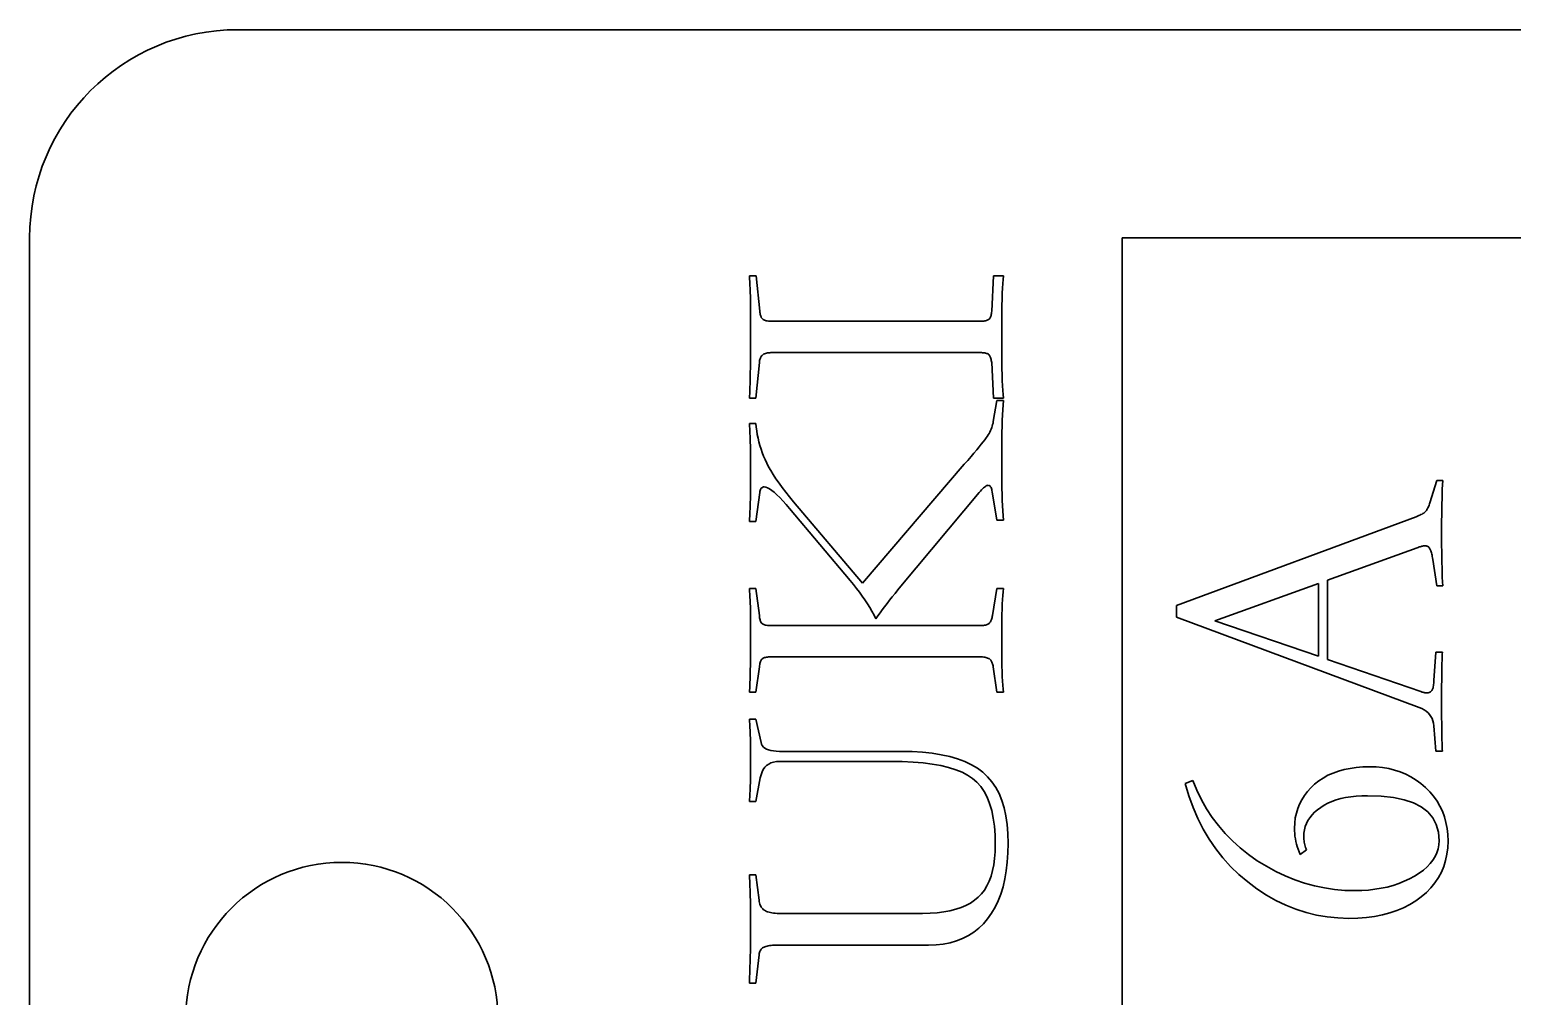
# Model space of a CAD drawing. Header units: millimetres. Extents: x -70 to 70, y -99 to 99.
# Drawn here: x -50.07 to -35.82, y -26.43 to -17.14 of the extents above; entities that cross this region are included whole.
import ezdxf

# ---------------------------------------------------------------- set-up
doc = ezdxf.new("R2010")
doc.units = ezdxf.units.MM
doc.layers.add('粗实线层', color=7, linetype='Continuous', lineweight=35)

msp = doc.modelspace()

# ---------------------------------------------------------------- linework, layer by layer
at = {"layer": '粗实线层', "color": 7, "lineweight": 35}
for p, q in [((-17.071, -17.139), (-48.071, -17.139)), ((-50.071, -19.139), (-50.071, -34.139)), ((-23.371, -19.139), (-39.571, -19.139)), ((-39.571, -19.139), (-39.571, -34.139)), ((-39.571, -19.139), (-39.571, -34.139)), ((-23.571, -19.139), (-39.571, -19.139)), ((-43.154, -19.504), (-43.088, -19.504)), ((-43.152, -19.532), (-43.154, -19.504)), ((-43.088, -19.504), (-43.053, -19.844)), ((-40.825, -19.844), (-40.806, -19.504)), ((-40.806, -19.504), (-40.713, -19.504)), ((-40.713, -19.504), (-40.716, -19.538)), ((-43.15, -19.562), (-43.152, -19.532)), ((-43.148, -19.594), (-43.15, -19.562)), ((-43.146, -19.627), (-43.148, -19.594)), ((-43.145, -19.663), (-43.146, -19.627)), ((-43.144, -19.7), (-43.145, -19.663)), ((-40.721, -19.622), (-40.723, -19.672)), ((-40.719, -19.577), (-40.721, -19.622)), ((-40.716, -19.538), (-40.719, -19.577)), ((-43.143, -19.739), (-43.144, -19.7)), ((-43.143, -19.78), (-43.143, -19.739)), ((-43.142, -19.823), (-43.143, -19.78)), ((-40.726, -19.79), (-40.727, -19.857)), ((-40.725, -19.728), (-40.726, -19.79)), ((-40.723, -19.672), (-40.725, -19.728)), ((-43.142, -19.867), (-43.142, -19.823)), ((-43.142, -20.014), (-43.142, -19.867)), ((-43.053, -19.844), (-43.052, -19.855)), ((-43.052, -19.855), (-43.051, -19.864)), ((-43.051, -19.864), (-43.049, -19.874)), ((-43.049, -19.874), (-43.047, -19.882)), ((-43.047, -19.882), (-43.045, -19.89)), ((-43.045, -19.89), (-43.042, -19.897)), ((-43.042, -19.897), (-43.039, -19.904)), ((-43.039, -19.904), (-43.035, -19.91)), ((-43.035, -19.91), (-43.031, -19.915)), ((-43.031, -19.915), (-43.026, -19.919)), ((-43.026, -19.919), (-43.021, -19.923)), ((-43.021, -19.923), (-43.015, -19.927)), ((-43.015, -19.927), (-43.008, -19.93)), ((-43.008, -19.93), (-43, -19.933)), ((-43, -19.933), (-42.992, -19.935)), ((-42.992, -19.935), (-42.982, -19.937)), ((-42.982, -19.937), (-42.971, -19.939)), ((-42.971, -19.939), (-42.96, -19.94)), ((-42.96, -19.94), (-42.947, -19.94)), ((-42.947, -19.94), (-42.934, -19.941)), ((-42.934, -19.941), (-40.937, -19.941)), ((-40.937, -19.941), (-40.924, -19.94)), ((-40.924, -19.94), (-40.913, -19.94)), ((-40.913, -19.94), (-40.902, -19.939)), ((-40.902, -19.939), (-40.892, -19.938)), ((-40.892, -19.938), (-40.883, -19.936)), ((-40.883, -19.936), (-40.874, -19.934)), ((-40.874, -19.934), (-40.867, -19.931)), ((-40.867, -19.931), (-40.861, -19.928)), ((-40.861, -19.928), (-40.855, -19.925)), ((-40.855, -19.925), (-40.85, -19.921)), ((-40.85, -19.921), (-40.846, -19.917)), ((-40.846, -19.917), (-40.842, -19.912)), ((-40.842, -19.912), (-40.839, -19.906)), ((-40.839, -19.906), (-40.836, -19.9)), ((-40.836, -19.9), (-40.833, -19.892)), ((-40.833, -19.892), (-40.831, -19.884)), ((-40.831, -19.884), (-40.829, -19.875)), ((-40.829, -19.875), (-40.827, -19.866)), ((-40.827, -19.866), (-40.826, -19.855)), ((-40.826, -19.855), (-40.825, -19.844)), ((-40.727, -19.857), (-40.728, -19.929)), ((-40.728, -19.929), (-40.728, -20.008)), ((-43.143, -20.146), (-43.142, -20.014)), ((-40.728, -20.008), (-40.729, -20.091)), ((-40.729, -20.091), (-40.728, -20.175)), ((-43.143, -20.263), (-43.143, -20.146)), ((-40.728, -20.175), (-40.728, -20.253)), ((-43.145, -20.454), (-43.144, -20.366)), ((-43.144, -20.366), (-43.143, -20.263)), ((-43.057, -20.338), (-43.092, -20.678)), ((-43.056, -20.328), (-43.057, -20.338)), ((-43.055, -20.318), (-43.056, -20.328)), ((-43.053, -20.309), (-43.055, -20.318)), ((-43.05, -20.3), (-43.053, -20.309)), ((-43.048, -20.293), (-43.05, -20.3)), ((-43.044, -20.285), (-43.048, -20.293)), ((-43.04, -20.279), (-43.044, -20.285)), ((-43.036, -20.273), (-43.04, -20.279)), ((-43.032, -20.268), (-43.036, -20.273)), ((-43.026, -20.263), (-43.032, -20.268)), ((-43.021, -20.259), (-43.026, -20.263)), ((-43.014, -20.255), (-43.021, -20.259)), ((-43.007, -20.252), (-43.014, -20.255)), ((-42.999, -20.25), (-43.007, -20.252)), ((-42.99, -20.247), (-42.999, -20.25)), ((-42.98, -20.245), (-42.99, -20.247)), ((-42.97, -20.244), (-42.98, -20.245)), ((-42.958, -20.243), (-42.97, -20.244)), ((-42.946, -20.242), (-42.958, -20.243)), ((-42.934, -20.242), (-42.946, -20.242)), ((-40.937, -20.242), (-42.934, -20.242)), ((-40.924, -20.242), (-40.937, -20.242)), ((-40.913, -20.243), (-40.924, -20.242)), ((-40.902, -20.244), (-40.913, -20.243)), ((-40.892, -20.245), (-40.902, -20.244)), ((-40.883, -20.247), (-40.892, -20.245)), ((-40.875, -20.249), (-40.883, -20.247)), ((-40.868, -20.251), (-40.875, -20.249)), ((-40.862, -20.254), (-40.868, -20.251)), ((-40.857, -20.258), (-40.862, -20.254)), ((-40.852, -20.261), (-40.857, -20.258)), ((-40.848, -20.265), (-40.852, -20.261)), ((-40.845, -20.27), (-40.848, -20.265)), ((-40.842, -20.276), (-40.845, -20.27)), ((-40.839, -20.283), (-40.842, -20.276)), ((-40.836, -20.29), (-40.839, -20.283)), ((-40.833, -20.298), (-40.836, -20.29)), ((-40.831, -20.307), (-40.833, -20.298)), ((-40.829, -20.317), (-40.831, -20.307)), ((-40.827, -20.327), (-40.829, -20.317)), ((-40.825, -20.338), (-40.827, -20.327)), ((-40.806, -20.678), (-40.825, -20.338)), ((-40.728, -20.253), (-40.727, -20.326)), ((-40.727, -20.326), (-40.726, -20.393)), ((-43.146, -20.528), (-43.145, -20.454)), ((-40.726, -20.393), (-40.725, -20.454)), ((-40.725, -20.454), (-40.723, -20.51)), ((-40.723, -20.51), (-40.721, -20.561)), ((-43.154, -20.678), (-43.152, -20.662)), ((-43.152, -20.662), (-43.15, -20.632)), ((-43.15, -20.632), (-43.148, -20.587)), ((-43.148, -20.587), (-43.146, -20.528)), ((-40.721, -20.561), (-40.719, -20.605)), ((-40.719, -20.605), (-40.716, -20.645)), ((-40.716, -20.645), (-40.713, -20.678)), ((-43.092, -20.678), (-43.154, -20.678)), ((-40.81, -20.902), (-40.775, -20.701)), ((-40.713, -20.678), (-40.806, -20.678)), ((-40.775, -20.701), (-40.713, -20.701)), ((-40.719, -20.791), (-40.721, -20.841)), ((-40.716, -20.745), (-40.719, -20.791)), ((-40.713, -20.701), (-40.716, -20.745)), ((-43.154, -20.922), (-43.092, -20.922)), ((-43.152, -20.946), (-43.154, -20.922)), ((-43.15, -20.976), (-43.152, -20.946)), ((-43.092, -20.922), (-43.088, -20.958)), ((-40.82, -20.948), (-40.816, -20.933)), ((-40.816, -20.933), (-40.812, -20.918)), ((-40.812, -20.918), (-40.81, -20.902)), ((-40.723, -20.894), (-40.725, -20.95)), ((-40.721, -20.841), (-40.723, -20.894)), ((-43.148, -21.011), (-43.15, -20.976)), ((-43.146, -21.051), (-43.148, -21.011)), ((-43.145, -21.095), (-43.146, -21.051)), ((-43.088, -20.958), (-43.083, -20.994)), ((-43.083, -20.994), (-43.078, -21.029)), ((-43.078, -21.029), (-43.07, -21.064)), ((-43.07, -21.064), (-43.062, -21.099)), ((-40.907, -21.1), (-40.891, -21.079)), ((-40.891, -21.079), (-40.878, -21.062)), ((-40.878, -21.062), (-40.868, -21.047)), ((-40.868, -21.047), (-40.859, -21.033)), ((-40.859, -21.033), (-40.85, -21.02)), ((-40.85, -21.02), (-40.843, -21.006)), ((-40.843, -21.006), (-40.836, -20.991)), ((-40.836, -20.991), (-40.83, -20.977)), ((-40.83, -20.977), (-40.825, -20.962)), ((-40.825, -20.962), (-40.82, -20.948)), ((-40.727, -21.071), (-40.728, -21.136)), ((-40.726, -21.009), (-40.727, -21.071)), ((-40.725, -20.95), (-40.726, -21.009)), ((-43.144, -21.145), (-43.145, -21.095)), ((-43.143, -21.199), (-43.144, -21.145)), ((-43.143, -21.259), (-43.143, -21.199)), ((-43.062, -21.099), (-43.053, -21.134)), ((-43.053, -21.134), (-43.042, -21.168)), ((-43.042, -21.168), (-43.03, -21.202)), ((-43.03, -21.202), (-43.017, -21.236)), ((-41.023, -21.24), (-40.995, -21.207)), ((-40.995, -21.207), (-40.969, -21.176)), ((-40.969, -21.176), (-40.946, -21.148)), ((-40.946, -21.148), (-40.925, -21.122)), ((-40.925, -21.122), (-40.907, -21.1)), ((-40.728, -21.205), (-40.729, -21.277)), ((-40.728, -21.136), (-40.728, -21.205)), ((-43.142, -21.323), (-43.143, -21.259)), ((-43.142, -21.393), (-43.142, -21.323)), ((-43.017, -21.236), (-43.003, -21.269)), ((-43.003, -21.269), (-42.987, -21.303)), ((-42.987, -21.303), (-42.969, -21.338)), ((-42.969, -21.338), (-42.948, -21.375)), ((-42.065, -22.458), (-41.088, -21.315)), ((-41.088, -21.315), (-41.054, -21.277)), ((-41.054, -21.277), (-41.023, -21.24)), ((-40.729, -21.277), (-40.728, -21.349)), ((-40.728, -21.349), (-40.728, -21.417)), ((-43.143, -21.526), (-43.142, -21.462)), ((-43.142, -21.462), (-43.142, -21.393)), ((-42.948, -21.375), (-42.924, -21.414)), ((-42.924, -21.414), (-42.898, -21.453)), ((-42.898, -21.453), (-42.869, -21.495)), ((-42.869, -21.495), (-42.838, -21.538)), ((-40.866, -21.517), (-40.872, -21.519)), ((-40.86, -21.516), (-40.866, -21.517)), ((-40.854, -21.517), (-40.86, -21.516)), ((-40.848, -21.519), (-40.854, -21.517)), ((-40.728, -21.417), (-40.727, -21.483)), ((-40.727, -21.483), (-40.726, -21.545)), ((-36.613, -21.684), (-36.547, -21.471)), ((-36.547, -21.471), (-36.489, -21.471)), ((-36.492, -21.512), (-36.494, -21.555)), ((-36.489, -21.471), (-36.492, -21.512)), ((-43.145, -21.69), (-43.144, -21.64)), ((-43.144, -21.64), (-43.143, -21.586)), ((-43.143, -21.586), (-43.143, -21.526)), ((-43.053, -21.586), (-43.092, -21.864)), ((-43.052, -21.575), (-43.053, -21.586)), ((-43.049, -21.566), (-43.052, -21.575)), ((-43.046, -21.558), (-43.049, -21.566)), ((-43.043, -21.551), (-43.046, -21.558)), ((-43.039, -21.545), (-43.043, -21.551)), ((-43.034, -21.54), (-43.039, -21.545)), ((-43.029, -21.537), (-43.034, -21.54)), ((-43.024, -21.534), (-43.029, -21.537)), ((-43.018, -21.532), (-43.024, -21.534)), ((-43.011, -21.532), (-43.018, -21.532)), ((-42.996, -21.534), (-43.011, -21.532)), ((-42.979, -21.54), (-42.996, -21.534)), ((-42.96, -21.55), (-42.979, -21.54)), ((-42.939, -21.565), (-42.96, -21.55)), ((-42.915, -21.584), (-42.939, -21.565)), ((-42.89, -21.607), (-42.915, -21.584)), ((-42.862, -21.634), (-42.89, -21.607)), ((-42.833, -21.665), (-42.862, -21.634)), ((-42.838, -21.538), (-42.804, -21.582)), ((-42.804, -21.582), (-42.768, -21.627)), ((-42.768, -21.627), (-42.729, -21.675)), ((-40.945, -21.586), (-41.698, -22.486)), ((-40.934, -21.573), (-40.945, -21.586)), ((-40.923, -21.561), (-40.934, -21.573)), ((-40.913, -21.55), (-40.923, -21.561)), ((-40.903, -21.541), (-40.913, -21.55)), ((-40.895, -21.534), (-40.903, -21.541)), ((-40.886, -21.527), (-40.895, -21.534)), ((-40.879, -21.522), (-40.886, -21.527)), ((-40.872, -21.519), (-40.879, -21.522)), ((-40.843, -21.522), (-40.848, -21.519)), ((-40.839, -21.526), (-40.843, -21.522)), ((-40.835, -21.532), (-40.839, -21.526)), ((-40.831, -21.538), (-40.835, -21.532)), ((-40.828, -21.547), (-40.831, -21.538)), ((-40.825, -21.556), (-40.828, -21.547)), ((-40.823, -21.566), (-40.825, -21.556)), ((-40.821, -21.578), (-40.823, -21.566)), ((-40.775, -21.852), (-40.821, -21.578)), ((-40.726, -21.545), (-40.725, -21.604)), ((-40.725, -21.604), (-40.723, -21.66)), ((-36.497, -21.647), (-36.498, -21.696)), ((-36.495, -21.6), (-36.497, -21.647)), ((-36.494, -21.555), (-36.495, -21.6)), ((-43.15, -21.809), (-43.148, -21.774)), ((-43.148, -21.774), (-43.146, -21.735)), ((-43.146, -21.735), (-43.145, -21.69)), ((-42.801, -21.701), (-42.833, -21.665)), ((-42.768, -21.74), (-42.801, -21.701)), ((-42.184, -22.431), (-42.768, -21.74)), ((-42.729, -21.675), (-42.065, -22.458)), ((-40.723, -21.66), (-40.721, -21.713)), ((-40.721, -21.713), (-40.719, -21.762)), ((-40.719, -21.762), (-40.716, -21.809)), ((-36.709, -21.803), (-36.699, -21.798)), ((-36.699, -21.798), (-36.689, -21.793)), ((-36.689, -21.793), (-36.681, -21.788)), ((-36.681, -21.788), (-36.673, -21.783)), ((-36.673, -21.783), (-36.666, -21.778)), ((-36.666, -21.778), (-36.661, -21.774)), ((-36.661, -21.774), (-36.656, -21.769)), ((-36.656, -21.769), (-36.651, -21.764)), ((-36.651, -21.764), (-36.646, -21.758)), ((-36.646, -21.758), (-36.642, -21.751)), ((-36.642, -21.751), (-36.638, -21.744)), ((-36.638, -21.744), (-36.633, -21.736)), ((-36.633, -21.736), (-36.629, -21.727)), ((-36.629, -21.727), (-36.625, -21.717)), ((-36.625, -21.717), (-36.621, -21.707)), ((-36.621, -21.707), (-36.617, -21.696)), ((-36.617, -21.696), (-36.613, -21.684)), ((-36.5, -21.802), (-36.501, -21.858)), ((-36.499, -21.748), (-36.5, -21.802)), ((-36.498, -21.696), (-36.499, -21.748)), ((-43.154, -21.864), (-43.152, -21.839)), ((-43.092, -21.864), (-43.154, -21.864)), ((-43.152, -21.839), (-43.15, -21.809)), ((-40.713, -21.852), (-40.775, -21.852)), ((-40.716, -21.809), (-40.713, -21.852)), ((-39.05, -22.672), (-36.744, -21.819)), ((-36.744, -21.819), (-36.732, -21.814)), ((-36.732, -21.814), (-36.72, -21.808)), ((-36.72, -21.808), (-36.709, -21.803)), ((-36.501, -21.858), (-36.501, -21.917)), ((-36.501, -21.917), (-36.501, -21.977)), ((-36.501, -21.977), (-36.501, -22.038)), ((-36.501, -22.038), (-36.501, -22.096)), ((-36.737, -22.116), (-37.598, -22.429)), ((-36.726, -22.113), (-36.737, -22.116)), ((-36.716, -22.109), (-36.726, -22.113)), ((-36.707, -22.107), (-36.716, -22.109)), ((-36.698, -22.104), (-36.707, -22.107)), ((-36.69, -22.102), (-36.698, -22.104)), ((-36.683, -22.1), (-36.69, -22.102)), ((-36.676, -22.099), (-36.683, -22.1)), ((-36.67, -22.098), (-36.676, -22.099)), ((-36.664, -22.097), (-36.67, -22.098)), ((-36.659, -22.097), (-36.664, -22.097)), ((-36.653, -22.097), (-36.659, -22.097)), ((-36.648, -22.098), (-36.653, -22.097)), ((-36.642, -22.1), (-36.648, -22.098)), ((-36.637, -22.102), (-36.642, -22.1)), ((-36.632, -22.104), (-36.637, -22.102)), ((-36.628, -22.108), (-36.632, -22.104)), ((-36.624, -22.111), (-36.628, -22.108)), ((-36.62, -22.116), (-36.624, -22.111)), ((-36.616, -22.121), (-36.62, -22.116)), ((-36.613, -22.126), (-36.616, -22.121)), ((-36.61, -22.132), (-36.613, -22.126)), ((-36.607, -22.139), (-36.61, -22.132)), ((-36.604, -22.147), (-36.607, -22.139)), ((-36.601, -22.156), (-36.604, -22.147)), ((-36.599, -22.166), (-36.601, -22.156)), ((-36.596, -22.177), (-36.599, -22.166)), ((-36.593, -22.188), (-36.596, -22.177)), ((-36.591, -22.201), (-36.593, -22.188)), ((-36.588, -22.214), (-36.591, -22.201)), ((-36.586, -22.228), (-36.588, -22.214)), ((-36.547, -22.483), (-36.586, -22.228)), ((-36.501, -22.096), (-36.5, -22.153)), ((-36.5, -22.153), (-36.499, -22.207)), ((-36.499, -22.207), (-36.498, -22.258)), ((-36.498, -22.258), (-36.497, -22.308)), ((-36.497, -22.308), (-36.495, -22.355)), ((-36.495, -22.355), (-36.494, -22.4)), ((-43.154, -22.509), (-43.092, -22.509)), ((-43.152, -22.536), (-43.154, -22.509)), ((-43.092, -22.509), (-43.057, -22.767)), ((-42.154, -22.469), (-42.184, -22.431)), ((-42.124, -22.507), (-42.154, -22.469)), ((-42.096, -22.544), (-42.124, -22.507)), ((-41.698, -22.486), (-41.727, -22.521)), ((-40.817, -22.767), (-40.775, -22.509)), ((-40.775, -22.509), (-40.713, -22.509)), ((-40.713, -22.509), (-40.716, -22.54)), ((-37.683, -22.46), (-38.679, -22.819)), ((-37.683, -23.159), (-37.683, -22.46)), ((-37.598, -22.429), (-37.598, -23.19)), ((-36.489, -22.483), (-36.547, -22.483)), ((-36.494, -22.4), (-36.492, -22.443)), ((-36.492, -22.443), (-36.489, -22.483)), ((-43.15, -22.564), (-43.152, -22.536)), ((-43.148, -22.592), (-43.15, -22.564)), ((-43.146, -22.621), (-43.148, -22.592)), ((-43.145, -22.651), (-43.146, -22.621)), ((-43.144, -22.681), (-43.145, -22.651)), ((-42.069, -22.581), (-42.096, -22.544)), ((-42.044, -22.618), (-42.069, -22.581)), ((-42.02, -22.654), (-42.044, -22.618)), ((-41.997, -22.691), (-42.02, -22.654)), ((-41.831, -22.653), (-41.855, -22.683)), ((-41.807, -22.621), (-41.831, -22.653)), ((-41.781, -22.588), (-41.807, -22.621)), ((-41.754, -22.555), (-41.781, -22.588)), ((-41.727, -22.521), (-41.754, -22.555)), ((-40.721, -22.615), (-40.723, -22.659)), ((-40.719, -22.576), (-40.721, -22.615)), ((-40.716, -22.54), (-40.719, -22.576)), ((-43.143, -22.711), (-43.144, -22.681)), ((-43.143, -22.742), (-43.143, -22.711)), ((-43.142, -22.774), (-43.143, -22.742)), ((-43.142, -22.806), (-43.142, -22.774)), ((-43.057, -22.767), (-43.056, -22.779)), ((-43.056, -22.779), (-43.055, -22.789)), ((-43.055, -22.789), (-43.053, -22.799)), ((-43.053, -22.799), (-43.051, -22.808)), ((-41.976, -22.727), (-41.997, -22.691)), ((-41.956, -22.763), (-41.976, -22.727)), ((-41.937, -22.798), (-41.956, -22.763)), ((-41.918, -22.771), (-41.937, -22.798)), ((-41.898, -22.743), (-41.918, -22.771)), ((-41.877, -22.713), (-41.898, -22.743)), ((-41.855, -22.683), (-41.877, -22.713)), ((-40.826, -22.805), (-40.824, -22.797)), ((-40.824, -22.797), (-40.821, -22.788)), ((-40.821, -22.788), (-40.819, -22.778)), ((-40.819, -22.778), (-40.817, -22.767)), ((-40.726, -22.758), (-40.727, -22.814)), ((-40.725, -22.707), (-40.726, -22.758)), ((-40.723, -22.659), (-40.725, -22.707)), ((-39.05, -22.784), (-39.05, -22.672)), ((-36.717, -23.65), (-39.05, -22.784)), ((-43.143, -23.043), (-43.142, -22.931)), ((-43.142, -22.931), (-43.142, -22.806)), ((-43.051, -22.808), (-43.049, -22.816)), ((-43.049, -22.816), (-43.046, -22.823)), ((-43.046, -22.823), (-43.043, -22.83)), ((-43.043, -22.83), (-43.04, -22.835)), ((-43.04, -22.835), (-43.036, -22.84)), ((-43.036, -22.84), (-43.032, -22.845)), ((-43.032, -22.845), (-43.027, -22.848)), ((-43.027, -22.848), (-43.022, -22.852)), ((-43.022, -22.852), (-43.015, -22.855)), ((-43.015, -22.855), (-43.008, -22.857)), ((-43.008, -22.857), (-43, -22.859)), ((-43, -22.859), (-42.991, -22.861)), ((-42.991, -22.861), (-42.981, -22.862)), ((-42.981, -22.862), (-42.97, -22.863)), ((-42.97, -22.863), (-42.958, -22.864)), ((-42.958, -22.864), (-42.945, -22.864)), ((-42.945, -22.864), (-40.937, -22.864)), ((-40.937, -22.864), (-40.925, -22.864)), ((-40.925, -22.864), (-40.914, -22.863)), ((-40.914, -22.863), (-40.903, -22.862)), ((-40.903, -22.862), (-40.894, -22.861)), ((-40.894, -22.861), (-40.885, -22.859)), ((-40.885, -22.859), (-40.876, -22.856)), ((-40.876, -22.856), (-40.869, -22.854)), ((-40.869, -22.854), (-40.862, -22.85)), ((-40.862, -22.85), (-40.856, -22.847)), ((-40.856, -22.847), (-40.85, -22.843)), ((-40.85, -22.843), (-40.845, -22.838)), ((-40.845, -22.838), (-40.841, -22.833)), ((-40.841, -22.833), (-40.837, -22.827)), ((-40.837, -22.827), (-40.833, -22.82)), ((-40.833, -22.82), (-40.829, -22.813)), ((-40.829, -22.813), (-40.826, -22.805)), ((-40.728, -22.939), (-40.729, -23.007)), ((-40.727, -22.814), (-40.728, -22.874)), ((-40.728, -22.874), (-40.728, -22.939)), ((-38.679, -22.819), (-37.683, -23.159)), ((-43.143, -23.143), (-43.143, -23.043)), ((-40.729, -23.007), (-40.728, -23.075)), ((-40.728, -23.075), (-40.728, -23.139)), ((-43.144, -23.231), (-43.143, -23.143)), ((-43.049, -23.219), (-43.052, -23.229)), ((-43.047, -23.211), (-43.049, -23.219)), ((-43.044, -23.204), (-43.047, -23.211)), ((-43.041, -23.197), (-43.044, -23.204)), ((-43.037, -23.191), (-43.041, -23.197)), ((-43.034, -23.186), (-43.037, -23.191)), ((-43.03, -23.183), (-43.034, -23.186)), ((-43.026, -23.179), (-43.03, -23.183)), ((-43.021, -23.176), (-43.026, -23.179)), ((-43.014, -23.174), (-43.021, -23.176)), ((-43.007, -23.171), (-43.014, -23.174)), ((-42.999, -23.17), (-43.007, -23.171)), ((-42.99, -23.168), (-42.999, -23.17)), ((-42.98, -23.167), (-42.99, -23.168)), ((-42.97, -23.166), (-42.98, -23.167)), ((-42.958, -23.165), (-42.97, -23.166)), ((-42.945, -23.165), (-42.958, -23.165)), ((-40.937, -23.165), (-42.945, -23.165)), ((-40.924, -23.165), (-40.937, -23.165)), ((-40.912, -23.166), (-40.924, -23.165)), ((-40.901, -23.167), (-40.912, -23.166)), ((-40.891, -23.169), (-40.901, -23.167)), ((-40.881, -23.17), (-40.891, -23.169)), ((-40.872, -23.173), (-40.881, -23.17)), ((-40.864, -23.176), (-40.872, -23.173)), ((-40.857, -23.179), (-40.864, -23.176)), ((-40.85, -23.182), (-40.857, -23.179)), ((-40.844, -23.186), (-40.85, -23.182)), ((-40.839, -23.191), (-40.844, -23.186)), ((-40.834, -23.196), (-40.839, -23.191)), ((-40.83, -23.202), (-40.834, -23.196)), ((-40.826, -23.209), (-40.83, -23.202)), ((-40.822, -23.216), (-40.826, -23.209)), ((-40.819, -23.224), (-40.822, -23.216)), ((-40.816, -23.232), (-40.819, -23.224)), ((-40.728, -23.139), (-40.727, -23.199)), ((-40.727, -23.199), (-40.726, -23.255)), ((-37.598, -23.19), (-36.702, -23.499)), ((-36.574, -23.391), (-36.555, -23.12)), ((-36.555, -23.12), (-36.493, -23.12)), ((-36.497, -23.194), (-36.498, -23.232)), ((-36.496, -23.163), (-36.497, -23.194)), ((-36.495, -23.138), (-36.496, -23.163)), ((-36.493, -23.12), (-36.495, -23.138)), ((-43.146, -23.371), (-43.145, -23.307)), ((-43.145, -23.307), (-43.144, -23.231)), ((-43.057, -23.262), (-43.092, -23.505)), ((-43.056, -23.25), (-43.057, -23.262)), ((-43.054, -23.239), (-43.056, -23.25)), ((-43.052, -23.229), (-43.054, -23.239)), ((-40.814, -23.241), (-40.816, -23.232)), ((-40.811, -23.251), (-40.814, -23.241)), ((-40.81, -23.262), (-40.811, -23.251)), ((-40.775, -23.505), (-40.81, -23.262)), ((-40.726, -23.255), (-40.725, -23.307)), ((-40.725, -23.307), (-40.723, -23.355)), ((-40.723, -23.355), (-40.721, -23.399)), ((-36.499, -23.276), (-36.5, -23.327)), ((-36.5, -23.327), (-36.5, -23.384)), ((-36.498, -23.232), (-36.499, -23.276)), ((-43.154, -23.505), (-43.152, -23.49)), ((-43.092, -23.505), (-43.154, -23.505)), ((-43.152, -23.49), (-43.15, -23.462)), ((-43.15, -23.462), (-43.148, -23.423)), ((-43.148, -23.423), (-43.146, -23.371)), ((-40.713, -23.505), (-40.775, -23.505)), ((-40.721, -23.399), (-40.719, -23.438)), ((-40.719, -23.438), (-40.716, -23.474)), ((-40.716, -23.474), (-40.713, -23.505)), ((-36.702, -23.499), (-36.694, -23.501)), ((-36.694, -23.501), (-36.687, -23.503)), ((-36.687, -23.503), (-36.68, -23.505)), ((-36.68, -23.505), (-36.673, -23.506)), ((-36.673, -23.506), (-36.667, -23.508)), ((-36.667, -23.508), (-36.661, -23.509)), ((-36.661, -23.509), (-36.655, -23.509)), ((-36.655, -23.509), (-36.65, -23.51)), ((-36.65, -23.51), (-36.645, -23.51)), ((-36.645, -23.51), (-36.64, -23.51)), ((-36.64, -23.51), (-36.634, -23.51)), ((-36.634, -23.51), (-36.628, -23.51)), ((-36.628, -23.51), (-36.623, -23.508)), ((-36.623, -23.508), (-36.618, -23.507)), ((-36.618, -23.507), (-36.613, -23.505)), ((-36.613, -23.505), (-36.609, -23.502)), ((-36.609, -23.502), (-36.604, -23.499)), ((-36.604, -23.499), (-36.601, -23.496)), ((-36.601, -23.496), (-36.597, -23.492)), ((-36.597, -23.492), (-36.594, -23.487)), ((-36.594, -23.487), (-36.591, -23.482)), ((-36.591, -23.482), (-36.588, -23.476)), ((-36.588, -23.476), (-36.586, -23.469)), ((-36.586, -23.469), (-36.583, -23.461)), ((-36.583, -23.461), (-36.581, -23.452)), ((-36.581, -23.452), (-36.579, -23.441)), ((-36.579, -23.441), (-36.578, -23.43)), ((-36.578, -23.43), (-36.576, -23.418)), ((-36.576, -23.418), (-36.575, -23.405)), ((-36.575, -23.405), (-36.574, -23.391)), ((-36.5, -23.384), (-36.501, -23.448)), ((-36.501, -23.448), (-36.501, -23.518)), ((-36.692, -23.66), (-36.717, -23.65)), ((-36.501, -23.518), (-36.501, -23.595)), ((-36.501, -23.595), (-36.501, -23.672)), ((-43.154, -23.764), (-43.092, -23.764)), ((-43.152, -23.785), (-43.154, -23.764)), ((-43.15, -23.811), (-43.152, -23.785)), ((-43.092, -23.764), (-43.042, -23.988)), ((-36.67, -23.673), (-36.692, -23.66)), ((-36.649, -23.687), (-36.67, -23.673)), ((-36.631, -23.702), (-36.649, -23.687)), ((-36.616, -23.719), (-36.631, -23.702)), ((-36.603, -23.738), (-36.616, -23.719)), ((-36.592, -23.758), (-36.603, -23.738)), ((-36.584, -23.779), (-36.592, -23.758)), ((-36.578, -23.802), (-36.584, -23.779)), ((-36.501, -23.672), (-36.501, -23.743)), ((-36.501, -23.743), (-36.5, -23.807)), ((-43.148, -23.84), (-43.15, -23.811)), ((-43.146, -23.874), (-43.148, -23.84)), ((-43.145, -23.911), (-43.146, -23.874)), ((-43.144, -23.953), (-43.145, -23.911)), ((-36.574, -23.827), (-36.578, -23.802)), ((-36.555, -24.07), (-36.574, -23.827)), ((-36.5, -23.807), (-36.5, -23.864)), ((-36.5, -23.864), (-36.499, -23.915)), ((-36.499, -23.915), (-36.498, -23.959)), ((-43.143, -23.999), (-43.144, -23.953)), ((-43.143, -24.049), (-43.143, -23.999)), ((-43.142, -24.103), (-43.143, -24.049)), ((-43.042, -23.988), (-43.037, -24.004)), ((-43.037, -24.004), (-43.03, -24.018)), ((-43.03, -24.018), (-43.019, -24.031)), ((-43.019, -24.031), (-43.006, -24.042)), ((-43.006, -24.042), (-42.99, -24.051)), ((-42.99, -24.051), (-42.97, -24.059)), ((-42.97, -24.059), (-42.948, -24.065)), ((-42.948, -24.065), (-42.923, -24.069)), ((-42.923, -24.069), (-42.895, -24.072)), ((-42.895, -24.072), (-42.864, -24.073)), ((-42.864, -24.073), (-41.694, -24.073)), ((-41.694, -24.073), (-41.589, -24.075)), ((-41.589, -24.075), (-41.49, -24.081)), ((-41.49, -24.081), (-41.396, -24.091)), ((-36.493, -24.07), (-36.555, -24.07)), ((-36.498, -23.959), (-36.497, -23.997)), ((-36.497, -23.997), (-36.496, -24.028)), ((-36.496, -24.028), (-36.495, -24.052)), ((-36.495, -24.052), (-36.493, -24.07)), ((-43.143, -24.274), (-43.142, -24.22)), ((-43.142, -24.162), (-43.142, -24.103)), ((-43.142, -24.22), (-43.142, -24.162)), ((-42.988, -24.209), (-43.005, -24.226)), ((-42.968, -24.195), (-42.988, -24.209)), ((-42.946, -24.183), (-42.968, -24.195)), ((-42.921, -24.176), (-42.946, -24.183)), ((-42.894, -24.171), (-42.921, -24.176)), ((-42.864, -24.169), (-42.894, -24.171)), ((-41.794, -24.169), (-42.864, -24.169)), ((-41.684, -24.171), (-41.794, -24.169)), ((-41.581, -24.176), (-41.684, -24.171)), ((-41.485, -24.184), (-41.581, -24.176)), ((-41.396, -24.195), (-41.485, -24.184)), ((-41.396, -24.091), (-41.309, -24.105)), ((-41.314, -24.21), (-41.396, -24.195)), ((-41.239, -24.228), (-41.314, -24.21)), ((-41.309, -24.105), (-41.228, -24.123)), ((-41.228, -24.123), (-41.152, -24.145)), ((-41.152, -24.145), (-41.083, -24.171)), ((-41.083, -24.171), (-41.019, -24.201)), ((-41.019, -24.201), (-40.962, -24.235)), ((-37.321, -24.228), (-37.258, -24.223)), ((-37.258, -24.223), (-37.192, -24.221)), ((-37.192, -24.221), (-37.129, -24.223)), ((-37.129, -24.223), (-37.068, -24.229)), ((-43.144, -24.369), (-43.143, -24.323)), ((-43.143, -24.323), (-43.143, -24.274)), ((-43.049, -24.328), (-43.092, -24.555)), ((-43.042, -24.297), (-43.049, -24.328)), ((-43.032, -24.271), (-43.042, -24.297)), ((-43.02, -24.247), (-43.032, -24.271)), ((-43.005, -24.226), (-43.02, -24.247)), ((-41.171, -24.25), (-41.239, -24.228)), ((-41.11, -24.274), (-41.171, -24.25)), ((-41.056, -24.302), (-41.11, -24.274)), ((-41.009, -24.333), (-41.056, -24.302)), ((-40.967, -24.369), (-41.009, -24.333)), ((-40.962, -24.235), (-40.91, -24.273)), ((-40.91, -24.273), (-40.864, -24.316)), ((-40.864, -24.316), (-40.823, -24.365)), ((-40.823, -24.365), (-40.786, -24.419)), ((-38.965, -24.383), (-38.891, -24.352)), ((-38.891, -24.352), (-38.853, -24.447)), ((-37.721, -24.389), (-37.681, -24.357)), ((-37.681, -24.357), (-37.638, -24.329)), ((-37.638, -24.329), (-37.593, -24.303)), ((-37.593, -24.303), (-37.544, -24.281)), ((-37.544, -24.281), (-37.493, -24.263)), ((-37.493, -24.263), (-37.438, -24.248)), ((-37.438, -24.248), (-37.381, -24.236)), ((-37.381, -24.236), (-37.321, -24.228)), ((-37.068, -24.229), (-37.009, -24.239)), ((-37.009, -24.239), (-36.953, -24.253)), ((-36.953, -24.253), (-36.898, -24.271)), ((-36.898, -24.271), (-36.845, -24.293)), ((-36.845, -24.293), (-36.795, -24.318)), ((-36.795, -24.318), (-36.746, -24.348)), ((-36.746, -24.348), (-36.7, -24.382)), ((-43.152, -24.535), (-43.15, -24.51)), ((-43.15, -24.51), (-43.148, -24.481)), ((-43.148, -24.481), (-43.146, -24.448)), ((-43.146, -24.448), (-43.145, -24.411)), ((-43.145, -24.411), (-43.144, -24.369)), ((-40.93, -24.411), (-40.967, -24.369)), ((-40.897, -24.459), (-40.93, -24.411)), ((-40.869, -24.514), (-40.897, -24.459)), ((-40.786, -24.419), (-40.754, -24.479)), ((-40.754, -24.479), (-40.728, -24.545)), ((-38.93, -24.5), (-38.965, -24.383)), ((-38.889, -24.611), (-38.93, -24.5)), ((-38.853, -24.447), (-38.809, -24.538)), ((-37.845, -24.537), (-37.82, -24.498)), ((-37.82, -24.498), (-37.791, -24.46)), ((-37.791, -24.46), (-37.758, -24.423)), ((-37.758, -24.423), (-37.721, -24.389)), ((-37.374, -24.509), (-37.423, -24.517)), ((-37.322, -24.504), (-37.374, -24.509)), ((-37.268, -24.5), (-37.322, -24.504)), ((-37.212, -24.499), (-37.268, -24.5)), ((-37.081, -24.503), (-37.212, -24.499)), ((-36.964, -24.516), (-37.081, -24.503)), ((-36.7, -24.382), (-36.656, -24.42)), ((-36.656, -24.42), (-36.614, -24.461)), ((-36.614, -24.461), (-36.578, -24.504)), ((-36.578, -24.504), (-36.545, -24.55)), ((-43.154, -24.555), (-43.152, -24.535)), ((-43.092, -24.555), (-43.154, -24.555)), ((-40.845, -24.574), (-40.869, -24.514)), ((-40.825, -24.641), (-40.845, -24.574)), ((-40.81, -24.714), (-40.825, -24.641)), ((-40.728, -24.545), (-40.706, -24.616)), ((-40.706, -24.616), (-40.689, -24.693)), ((-38.843, -24.718), (-38.889, -24.611)), ((-38.809, -24.538), (-38.759, -24.624)), ((-38.759, -24.624), (-38.705, -24.707)), ((-37.897, -24.667), (-37.884, -24.622)), ((-37.884, -24.622), (-37.866, -24.579)), ((-37.866, -24.579), (-37.845, -24.537)), ((-37.694, -24.634), (-37.722, -24.658)), ((-37.663, -24.611), (-37.694, -24.634)), ((-37.63, -24.59), (-37.663, -24.611)), ((-37.593, -24.571), (-37.63, -24.59)), ((-37.555, -24.554), (-37.593, -24.571)), ((-37.513, -24.539), (-37.555, -24.554)), ((-37.469, -24.527), (-37.513, -24.539)), ((-37.423, -24.517), (-37.469, -24.527)), ((-36.861, -24.538), (-36.964, -24.516)), ((-36.772, -24.568), (-36.861, -24.538)), ((-36.696, -24.607), (-36.772, -24.568)), ((-36.634, -24.655), (-36.696, -24.607)), ((-36.545, -24.55), (-36.517, -24.598)), ((-36.517, -24.598), (-36.493, -24.648)), ((-36.493, -24.648), (-36.474, -24.701)), ((-40.799, -24.792), (-40.81, -24.714)), ((-40.793, -24.877), (-40.799, -24.792)), ((-40.689, -24.693), (-40.677, -24.775)), ((-40.677, -24.775), (-40.669, -24.863)), ((-38.791, -24.82), (-38.843, -24.718)), ((-38.705, -24.707), (-38.646, -24.786)), ((-38.646, -24.786), (-38.581, -24.861)), ((-37.914, -24.812), (-37.912, -24.762)), ((-37.912, -24.762), (-37.907, -24.713)), ((-37.907, -24.713), (-37.897, -24.667)), ((-37.8, -24.766), (-37.811, -24.796)), ((-37.785, -24.738), (-37.8, -24.766)), ((-37.767, -24.71), (-37.785, -24.738)), ((-37.746, -24.683), (-37.767, -24.71)), ((-37.722, -24.658), (-37.746, -24.683)), ((-36.586, -24.711), (-36.634, -24.655)), ((-36.552, -24.776), (-36.586, -24.711)), ((-36.531, -24.849), (-36.552, -24.776)), ((-36.474, -24.701), (-36.459, -24.756)), ((-36.459, -24.756), (-36.448, -24.813)), ((-40.79, -24.969), (-40.793, -24.877)), ((-40.669, -24.863), (-40.667, -24.957)), ((-38.734, -24.917), (-38.791, -24.82)), ((-38.671, -25.009), (-38.734, -24.917)), ((-38.581, -24.861), (-38.512, -24.933)), ((-38.512, -24.933), (-38.437, -25)), ((-37.914, -24.837), (-37.914, -24.812)), ((-37.912, -24.863), (-37.914, -24.837)), ((-37.91, -24.888), (-37.912, -24.863)), ((-37.906, -24.913), (-37.91, -24.888)), ((-37.901, -24.938), (-37.906, -24.913)), ((-37.824, -24.86), (-37.826, -24.893)), ((-37.826, -24.893), (-37.825, -24.906)), ((-37.825, -24.906), (-37.825, -24.919)), ((-37.825, -24.919), (-37.823, -24.932)), ((-37.819, -24.827), (-37.824, -24.86)), ((-37.823, -24.932), (-37.821, -24.945)), ((-37.811, -24.796), (-37.819, -24.827)), ((-36.524, -24.932), (-36.531, -24.849)), ((-36.527, -24.971), (-36.524, -24.932)), ((-36.448, -24.813), (-36.441, -24.873)), ((-36.439, -24.935), (-36.442, -25)), ((-36.441, -24.873), (-36.439, -24.935)), ((-40.797, -25.101), (-40.792, -25.037)), ((-40.792, -25.037), (-40.79, -24.969)), ((-40.669, -25.049), (-40.675, -25.137)), ((-40.667, -24.957), (-40.669, -25.049)), ((-38.602, -25.096), (-38.671, -25.009)), ((-38.437, -25), (-38.357, -25.063)), ((-38.357, -25.063), (-38.272, -25.123)), ((-37.895, -24.963), (-37.901, -24.938)), ((-37.888, -24.988), (-37.895, -24.963)), ((-37.88, -25.013), (-37.888, -24.988)), ((-37.871, -25.038), (-37.88, -25.013)), ((-37.86, -25.063), (-37.871, -25.038)), ((-37.799, -25.02), (-37.86, -25.063)), ((-37.821, -24.945), (-37.819, -24.958)), ((-37.819, -24.958), (-37.816, -24.97)), ((-37.816, -24.97), (-37.812, -24.983)), ((-37.812, -24.983), (-37.808, -24.996)), ((-37.808, -24.996), (-37.804, -25.008)), ((-37.804, -25.008), (-37.799, -25.02)), ((-36.562, -25.082), (-36.546, -25.047)), ((-36.546, -25.047), (-36.534, -25.009)), ((-36.534, -25.009), (-36.527, -24.971)), ((-36.45, -25.062), (-36.462, -25.121)), ((-36.442, -25), (-36.45, -25.062)), ((-40.831, -25.271), (-40.817, -25.218)), ((-40.817, -25.218), (-40.805, -25.162)), ((-40.805, -25.162), (-40.797, -25.101)), ((-40.685, -25.22), (-40.698, -25.299)), ((-40.675, -25.137), (-40.685, -25.22)), ((-38.529, -25.178), (-38.602, -25.096)), ((-38.449, -25.255), (-38.529, -25.178)), ((-38.272, -25.123), (-38.183, -25.177)), ((-38.183, -25.177), (-38.094, -25.226)), ((-36.717, -25.243), (-36.676, -25.213)), ((-36.676, -25.213), (-36.641, -25.182)), ((-36.641, -25.182), (-36.61, -25.15)), ((-36.61, -25.15), (-36.584, -25.117)), ((-36.584, -25.117), (-36.562, -25.082)), ((-36.48, -25.179), (-36.503, -25.233)), ((-36.462, -25.121), (-36.48, -25.179)), ((-43.152, -25.288), (-43.154, -25.258)), ((-43.154, -25.258), (-43.092, -25.258)), ((-43.15, -25.324), (-43.152, -25.288)), ((-43.148, -25.364), (-43.15, -25.324)), ((-43.146, -25.408), (-43.148, -25.364)), ((-43.092, -25.258), (-43.061, -25.502)), ((-40.895, -25.405), (-40.871, -25.364)), ((-40.871, -25.364), (-40.849, -25.319)), ((-40.849, -25.319), (-40.831, -25.271)), ((-40.698, -25.299), (-40.716, -25.374)), ((-38.364, -25.327), (-38.449, -25.255)), ((-38.276, -25.394), (-38.364, -25.327)), ((-38.094, -25.226), (-38.003, -25.269)), ((-38.003, -25.269), (-37.911, -25.307)), ((-37.911, -25.307), (-37.817, -25.339)), ((-37.817, -25.339), (-37.723, -25.364)), ((-37.723, -25.364), (-37.627, -25.385)), ((-37.023, -25.376), (-36.967, -25.36)), ((-36.967, -25.36), (-36.913, -25.342)), ((-36.913, -25.342), (-36.86, -25.321)), ((-36.86, -25.321), (-36.81, -25.298)), ((-36.81, -25.298), (-36.762, -25.271)), ((-36.762, -25.271), (-36.717, -25.243)), ((-36.565, -25.335), (-36.604, -25.383)), ((-36.532, -25.286), (-36.565, -25.335)), ((-36.503, -25.233), (-36.532, -25.286)), ((-43.145, -25.458), (-43.146, -25.408)), ((-43.144, -25.513), (-43.145, -25.458)), ((-43.061, -25.502), (-43.059, -25.515)), ((-41.028, -25.53), (-40.989, -25.504)), ((-40.989, -25.504), (-40.955, -25.474)), ((-40.955, -25.474), (-40.923, -25.442)), ((-40.923, -25.442), (-40.895, -25.405)), ((-40.738, -25.444), (-40.763, -25.51)), ((-40.716, -25.374), (-40.738, -25.444)), ((-38.185, -25.453), (-38.276, -25.394)), ((-38.093, -25.506), (-38.185, -25.453)), ((-37.999, -25.551), (-38.093, -25.506)), ((-37.627, -25.385), (-37.53, -25.399)), ((-37.53, -25.399), (-37.431, -25.408)), ((-37.431, -25.408), (-37.331, -25.41)), ((-37.331, -25.41), (-37.266, -25.409)), ((-37.266, -25.409), (-37.202, -25.405)), ((-37.202, -25.405), (-37.141, -25.398)), ((-37.141, -25.398), (-37.081, -25.388)), ((-37.081, -25.388), (-37.023, -25.376)), ((-36.696, -25.47), (-36.749, -25.51)), ((-36.647, -25.428), (-36.696, -25.47)), ((-36.604, -25.383), (-36.647, -25.428)), ((-43.143, -25.572), (-43.144, -25.513)), ((-43.143, -25.636), (-43.143, -25.572)), ((-43.142, -25.706), (-43.143, -25.636)), ((-43.059, -25.515), (-43.057, -25.528)), ((-43.057, -25.528), (-43.053, -25.54)), ((-43.053, -25.54), (-43.049, -25.551)), ((-43.049, -25.551), (-43.044, -25.561)), ((-43.044, -25.561), (-43.039, -25.57)), ((-43.039, -25.57), (-43.032, -25.579)), ((-43.032, -25.579), (-43.025, -25.587)), ((-43.025, -25.587), (-43.017, -25.594)), ((-43.017, -25.594), (-43.009, -25.6)), ((-43.009, -25.6), (-43, -25.606)), ((-43, -25.606), (-42.989, -25.61)), ((-42.989, -25.61), (-42.978, -25.615)), ((-42.978, -25.615), (-42.965, -25.619)), ((-42.965, -25.619), (-42.952, -25.622)), ((-42.952, -25.622), (-42.937, -25.624)), ((-42.937, -25.624), (-42.921, -25.626)), ((-42.921, -25.626), (-42.905, -25.628)), ((-42.905, -25.628), (-42.887, -25.629)), ((-42.887, -25.629), (-42.868, -25.629)), ((-42.868, -25.629), (-41.489, -25.629)), ((-41.489, -25.629), (-41.417, -25.627)), ((-41.417, -25.627), (-41.349, -25.623)), ((-41.349, -25.623), (-41.286, -25.615)), ((-41.286, -25.615), (-41.226, -25.604)), ((-41.226, -25.604), (-41.17, -25.59)), ((-41.17, -25.59), (-41.119, -25.573)), ((-41.119, -25.573), (-41.072, -25.553)), ((-41.072, -25.553), (-41.028, -25.53)), ((-40.826, -25.628), (-40.864, -25.681)), ((-40.793, -25.571), (-40.826, -25.628)), ((-40.763, -25.51), (-40.793, -25.571)), ((-37.902, -25.59), (-37.999, -25.551)), ((-37.804, -25.621), (-37.902, -25.59)), ((-37.704, -25.645), (-37.804, -25.621)), ((-37.602, -25.663), (-37.704, -25.645)), ((-37.07, -25.644), (-37.145, -25.658)), ((-36.999, -25.625), (-37.07, -25.644)), ((-36.931, -25.603), (-36.999, -25.625)), ((-36.867, -25.576), (-36.931, -25.603)), ((-36.806, -25.545), (-36.867, -25.576)), ((-36.749, -25.51), (-36.806, -25.545)), ((-43.142, -25.78), (-43.142, -25.706)), ((-43.142, -25.833), (-43.142, -25.78)), ((-40.95, -25.772), (-40.998, -25.81)), ((-40.905, -25.729), (-40.95, -25.772)), ((-40.864, -25.681), (-40.905, -25.729)), ((-37.499, -25.673), (-37.602, -25.663)), ((-37.393, -25.677), (-37.499, -25.673)), ((-37.307, -25.675), (-37.393, -25.677)), ((-37.224, -25.669), (-37.307, -25.675)), ((-37.145, -25.658), (-37.224, -25.669)), ((-43.143, -25.886), (-43.142, -25.833)), ((-43.143, -25.938), (-43.143, -25.886)), ((-42.915, -25.935), (-42.931, -25.936)), ((-42.898, -25.934), (-42.915, -25.935)), ((-42.88, -25.934), (-42.898, -25.934)), ((-41.431, -25.934), (-42.88, -25.934)), ((-41.359, -25.932), (-41.431, -25.934)), ((-41.29, -25.924), (-41.359, -25.932)), ((-41.225, -25.911), (-41.29, -25.924)), ((-41.163, -25.894), (-41.225, -25.911)), ((-41.104, -25.871), (-41.163, -25.894)), ((-41.049, -25.843), (-41.104, -25.871)), ((-40.998, -25.81), (-41.049, -25.843)), ((-43.146, -26.095), (-43.145, -26.043)), ((-43.145, -26.043), (-43.144, -25.991)), ((-43.144, -25.991), (-43.143, -25.938)), ((-43.061, -26.027), (-43.092, -26.301)), ((-43.059, -26.016), (-43.061, -26.027)), ((-43.057, -26.006), (-43.059, -26.016)), ((-43.053, -25.997), (-43.057, -26.006)), ((-43.05, -25.989), (-43.053, -25.997)), ((-43.045, -25.981), (-43.05, -25.989)), ((-43.04, -25.974), (-43.045, -25.981)), ((-43.034, -25.968), (-43.04, -25.974)), ((-43.028, -25.962), (-43.034, -25.968)), ((-43.021, -25.958), (-43.028, -25.962)), ((-43.013, -25.953), (-43.021, -25.958)), ((-43.004, -25.95), (-43.013, -25.953)), ((-42.995, -25.946), (-43.004, -25.95)), ((-42.984, -25.943), (-42.995, -25.946)), ((-42.972, -25.941), (-42.984, -25.943)), ((-42.959, -25.939), (-42.972, -25.941)), ((-42.945, -25.937), (-42.959, -25.939)), ((-42.931, -25.936), (-42.945, -25.937)), ((-43.152, -26.25), (-43.15, -26.198)), ((-43.15, -26.198), (-43.148, -26.147)), ((-43.148, -26.147), (-43.146, -26.095)), ((-43.154, -26.301), (-43.152, -26.25)), ((-43.092, -26.301), (-43.154, -26.301))]:
    msp.add_line(p, q, dxfattribs=at)
msp.add_circle((-47.071, -26.639), 1.5, dxfattribs=at)
msp.add_arc((-48.071, -19.139), 2, 90, 180, dxfattribs=at)

doc.saveas('drawing.dxf')
